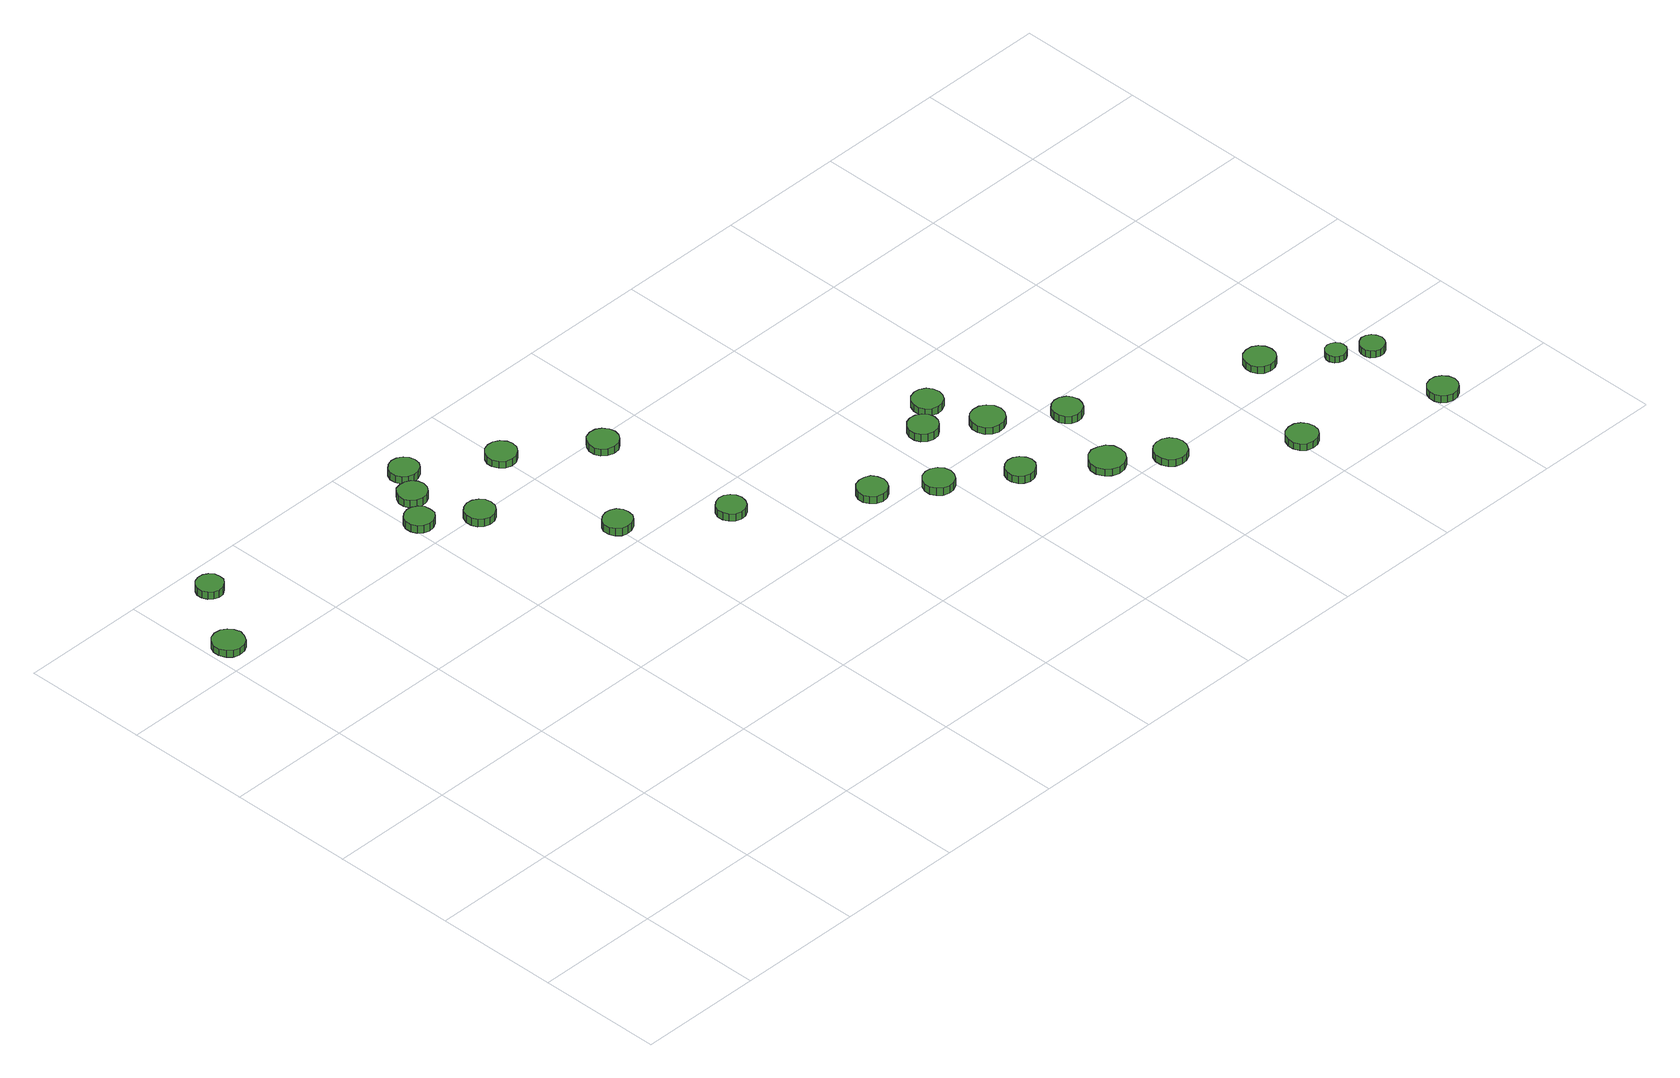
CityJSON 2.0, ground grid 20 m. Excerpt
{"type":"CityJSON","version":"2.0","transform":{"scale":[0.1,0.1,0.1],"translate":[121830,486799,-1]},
"CityObjects":{
"tree1":{"type":"SolitaryVegetationObject","attributes":{"function":"something"},"geometry":[{"type":"MultiSurface","lod":"1","boundaries":[[[0,1,2,3,4,5,6,7,8,9,10,11,12,13,14]],[[15,16,17,18,19,20,21,22,23,24,25,26,27,28,29]],[[0,29,28,1]],[[1,28,27,2]],[[2,27,26,3]],[[3,26,25,4]],[[4,25,24,5]],[[5,24,23,6]],[[6,23,22,7]],[[7,22,21,8]],[[8,21,20,9]],[[9,20,19,10]],[[10,19,18,11]],[[11,18,17,12]],[[12,17,16,13]],[[13,16,15,14]],[[14,15,29,0]]]}]},
"tree2":{"type":"SolitaryVegetationObject","attributes":{"function":"something"},"geometry":[{"type":"MultiSurface","lod":"1","boundaries":[[[30,31,32,33,34,35,36,37,38,39,40,41,42,43,44]],[[45,46,47,48,49,50,51,52,53,54,55,56,57,58,59]],[[30,59,58,31]],[[31,58,57,32]],[[32,57,56,33]],[[33,56,55,34]],[[34,55,54,35]],[[35,54,53,36]],[[36,53,52,37]],[[37,52,51,38]],[[38,51,50,39]],[[39,50,49,40]],[[40,49,48,41]],[[41,48,47,42]],[[42,47,46,43]],[[43,46,45,44]],[[44,45,59,30]]]}]},
"tree3":{"type":"SolitaryVegetationObject","attributes":{"function":"something"},"geometry":[{"type":"MultiSurface","lod":"1","boundaries":[[[60,61,62,63,64,65,66,67,68,69,70,71,72,73,74]],[[75,76,77,78,79,80,81,82,83,84,85,86,87,88,89]],[[60,89,88,61]],[[61,88,87,62]],[[62,87,86,63]],[[63,86,85,64]],[[64,85,84,65]],[[65,84,83,66]],[[66,83,82,67]],[[67,82,81,68]],[[68,81,80,69]],[[69,80,79,70]],[[70,79,78,71]],[[71,78,77,72]],[[72,77,76,73]],[[73,76,75,74]],[[74,75,89,60]]]}]},
"tree4":{"type":"SolitaryVegetationObject","attributes":{"function":"something"},"geometry":[{"type":"MultiSurface","lod":"1","boundaries":[[[90,91,92,93,94,95,96,97,98,99,100,101,102,103,104]],[[105,106,107,108,109,110,111,112,113,114,115,116,117,118,119]],[[90,119,118,91]],[[91,118,117,92]],[[92,117,116,93]],[[93,116,115,94]],[[94,115,114,95]],[[95,114,113,96]],[[96,113,112,97]],[[97,112,111,98]],[[98,111,110,99]],[[99,110,109,100]],[[100,109,108,101]],[[101,108,107,102]],[[102,107,106,103]],[[103,106,105,104]],[[104,105,119,90]]]}]},
"tree5":{"type":"SolitaryVegetationObject","attributes":{"function":"something"},"geometry":[{"type":"MultiSurface","lod":"1","boundaries":[[[120,121,122,123,124,125,126,127,128,129,130,131,132,133,134]],[[135,136,137,138,139,140,141,142,143,144,145,146,147,148,149]],[[120,149,148,121]],[[121,148,147,122]],[[122,147,146,123]],[[123,146,145,124]],[[124,145,144,125]],[[125,144,143,126]],[[126,143,142,127]],[[127,142,141,128]],[[128,141,140,129]],[[129,140,139,130]],[[130,139,138,131]],[[131,138,137,132]],[[132,137,136,133]],[[133,136,135,134]],[[134,135,149,120]]]}]},
"tree6":{"type":"SolitaryVegetationObject","attributes":{"function":"something"},"geometry":[{"type":"MultiSurface","lod":"1","boundaries":[[[150,151,152,153,154,155,156,157,158,159,160,161,162,163,164]],[[165,166,167,168,169,170,171,172,173,174,175,176,177,178,179]],[[150,179,178,151]],[[151,178,177,152]],[[152,177,176,153]],[[153,176,175,154]],[[154,175,174,155]],[[155,174,173,156]],[[156,173,172,157]],[[157,172,171,158]],[[158,171,170,159]],[[159,170,169,160]],[[160,169,168,161]],[[161,168,167,162]],[[162,167,166,163]],[[163,166,165,164]],[[164,165,179,150]]]}]},
"tree7":{"type":"SolitaryVegetationObject","attributes":{"function":"something"},"geometry":[{"type":"MultiSurface","lod":"1","boundaries":[[[180,181,182,183,184,185,186,187,188,189,190,191,192,193,194]],[[195,196,197,198,199,200,201,202,203,204,205,206,207,208,209]],[[180,209,208,181]],[[181,208,207,182]],[[182,207,206,183]],[[183,206,205,184]],[[184,205,204,185]],[[185,204,203,186]],[[186,203,202,187]],[[187,202,201,188]],[[188,201,200,189]],[[189,200,199,190]],[[190,199,198,191]],[[191,198,197,192]],[[192,197,196,193]],[[193,196,195,194]],[[194,195,209,180]]]}]},
"tree8":{"type":"SolitaryVegetationObject","attributes":{"function":"something"},"geometry":[{"type":"MultiSurface","lod":"1","boundaries":[[[210,211,212,213,214,215,216,217,218,219,220,221,222,223,224]],[[225,226,227,228,229,230,231,232,233,234,235,236,237,238,239]],[[210,239,238,211]],[[211,238,237,212]],[[212,237,236,213]],[[213,236,235,214]],[[214,235,234,215]],[[215,234,233,216]],[[216,233,232,217]],[[217,232,231,218]],[[218,231,230,219]],[[219,230,229,220]],[[220,229,228,221]],[[221,228,227,222]],[[222,227,226,223]],[[223,226,225,224]],[[224,225,239,210]]]}]},
"tree9":{"type":"SolitaryVegetationObject","attributes":{"function":"something"},"geometry":[{"type":"MultiSurface","lod":"1","boundaries":[[[240,241,242,243,244,245,246,247,248,249,250,251,252,253,254]],[[255,256,257,258,259,260,261,262,263,264,265,266,267,268,269]],[[240,269,268,241]],[[241,268,267,242]],[[242,267,266,243]],[[243,266,265,244]],[[244,265,264,245]],[[245,264,263,246]],[[246,263,262,247]],[[247,262,261,248]],[[248,261,260,249]],[[249,260,259,250]],[[250,259,258,251]],[[251,258,257,252]],[[252,257,256,253]],[[253,256,255,254]],[[254,255,269,240]]]}]},
"tree10":{"type":"SolitaryVegetationObject","attributes":{"function":"something"},"geometry":[{"type":"MultiSurface","lod":"1","boundaries":[[[270,271,272,273,274,275,276,277,278,279,280,281,282,283,284]],[[285,286,287,288,289,290,291,292,293,294,295,296,297,298,299]],[[270,299,298,271]],[[271,298,297,272]],[[272,297,296,273]],[[273,296,295,274]],[[274,295,294,275]],[[275,294,293,276]],[[276,293,292,277]],[[277,292,291,278]],[[278,291,290,279]],[[279,290,289,280]],[[280,289,288,281]],[[281,288,287,282]],[[282,287,286,283]],[[283,286,285,284]],[[284,285,299,270]]]}]},
"tree11":{"type":"SolitaryVegetationObject","attributes":{"function":"something"},"geometry":[{"type":"MultiSurface","lod":"1","boundaries":[[[300,301,302,303,304,305,306,307,308,309,310,311,312,313,314]],[[315,316,317,318,319,320,321,322,323,324,325,326,327,328,329]],[[300,329,328,301]],[[301,328,327,302]],[[302,327,326,303]],[[303,326,325,304]],[[304,325,324,305]],[[305,324,323,306]],[[306,323,322,307]],[[307,322,321,308]],[[308,321,320,309]],[[309,320,319,310]],[[310,319,318,311]],[[311,318,317,312]],[[312,317,316,313]],[[313,316,315,314]],[[314,315,329,300]]]}]},
"tree12":{"type":"SolitaryVegetationObject","attributes":{"function":"something"},"geometry":[{"type":"MultiSurface","lod":"1","boundaries":[[[330,331,332,333,334,335,336,337,338,339,340,341,342,343,344]],[[345,346,347,348,349,350,351,352,353,354,355,356,357,358,359]],[[330,359,358,331]],[[331,358,357,332]],[[332,357,356,333]],[[333,356,355,334]],[[334,355,354,335]],[[335,354,353,336]],[[336,353,352,337]],[[337,352,351,338]],[[338,351,350,339]],[[339,350,349,340]],[[340,349,348,341]],[[341,348,347,342]],[[342,347,346,343]],[[343,346,345,344]],[[344,345,359,330]]]}]},
"tree13":{"type":"SolitaryVegetationObject","attributes":{"function":"something"},"geometry":[{"type":"MultiSurface","lod":"1","boundaries":[[[360,361,362,363,364,365,366,367,368,369,370,371,372,373,374]],[[375,376,377,378,379,380,381,382,383,384,385,386,387,388,389]],[[360,389,388,361]],[[361,388,387,362]],[[362,387,386,363]],[[363,386,385,364]],[[364,385,384,365]],[[365,384,383,366]],[[366,383,382,367]],[[367,382,381,368]],[[368,381,380,369]],[[369,380,379,370]],[[370,379,378,371]],[[371,378,377,372]],[[372,377,376,373]],[[373,376,375,374]],[[374,375,389,360]]]}]},
"tree14":{"type":"SolitaryVegetationObject","attributes":{"function":"something"},"geometry":[{"type":"MultiSurface","lod":"1","boundaries":[[[390,391,392,393,394,395,396,397,398,399,400,401,402,403,404]],[[405,406,407,408,409,410,411,412,413,414,415,416,417,418,419]],[[390,419,418,391]],[[391,418,417,392]],[[392,417,416,393]],[[393,416,415,394]],[[394,415,414,395]],[[395,414,413,396]],[[396,413,412,397]],[[397,412,411,398]],[[398,411,410,399]],[[399,410,409,400]],[[400,409,408,401]],[[401,408,407,402]],[[402,407,406,403]],[[403,406,405,404]],[[404,405,419,390]]]}]},
"tree15":{"type":"SolitaryVegetationObject","attributes":{"function":"something"},"geometry":[{"type":"MultiSurface","lod":"1","boundaries":[[[420,421,422,423,424,425,426,427,428,429,430,431,432,433,434]],[[435,436,437,438,439,440,441,442,443,444,445,446,447,448,449]],[[420,449,448,421]],[[421,448,447,422]],[[422,447,446,423]],[[423,446,445,424]],[[424,445,444,425]],[[425,444,443,426]],[[426,443,442,427]],[[427,442,441,428]],[[428,441,440,429]],[[429,440,439,430]],[[430,439,438,431]],[[431,438,437,432]],[[432,437,436,433]],[[433,436,435,434]],[[434,435,449,420]]]}]},
"tree16":{"type":"SolitaryVegetationObject","attributes":{"function":"something"},"geometry":[{"type":"MultiSurface","lod":"1","boundaries":[[[450,451,452,453,454,455,456,457,458,459,460,461,462,463,464]],[[465,466,467,468,469,470,471,472,473,474,475,476,477,478,479]],[[450,479,478,451]],[[451,478,477,452]],[[452,477,476,453]],[[453,476,475,454]],[[454,475,474,455]],[[455,474,473,456]],[[456,473,472,457]],[[457,472,471,458]],[[458,471,470,459]],[[459,470,469,460]],[[460,469,468,461]],[[461,468,467,462]],[[462,467,466,463]],[[463,466,465,464]],[[464,465,479,450]]]}]},
"tree17":{"type":"SolitaryVegetationObject","attributes":{"function":"something"},"geometry":[{"type":"MultiSurface","lod":"1","boundaries":[[[480,481,482,483,484,485,486,487,488,489,490,491,492,493,494]],[[495,496,497,498,499,500,501,502,503,504,505,506,507,508,509]],[[480,509,508,481]],[[481,508,507,482]],[[482,507,506,483]],[[483,506,505,484]],[[484,505,504,485]],[[485,504,503,486]],[[486,503,502,487]],[[487,502,501,488]],[[488,501,500,489]],[[489,500,499,490]],[[490,499,498,491]],[[491,498,497,492]],[[492,497,496,493]],[[493,496,495,494]],[[494,495,509,480]]]}]},
"tree18":{"type":"SolitaryVegetationObject","attributes":{"function":"something"},"geometry":[{"type":"MultiSurface","lod":"1","boundaries":[[[510,511,512,513,514,515,516,517,518,519,520,521,522,523,524]],[[525,526,527,528,529,530,531,532,533,534,535,536,537,538,539]],[[510,539,538,511]],[[511,538,537,512]],[[512,537,536,513]],[[513,536,535,514]],[[514,535,534,515]],[[515,534,533,516]],[[516,533,532,517]],[[517,532,531,518]],[[518,531,530,519]],[[519,530,529,520]],[[520,529,528,521]],[[521,528,527,522]],[[522,527,526,523]],[[523,526,525,524]],[[524,525,539,510]]]}]},
"tree19":{"type":"SolitaryVegetationObject","attributes":{"function":"something"},"geometry":[{"type":"MultiSurface","lod":"1","boundaries":[[[540,541,542,543,544,545,546,547,548,549,550,551,552,553,554]],[[555,556,557,558,559,560,561,562,563,564,565,566,567,568,569]],[[540,569,568,541]],[[541,568,567,542]],[[542,567,566,543]],[[543,566,565,544]],[[544,565,564,545]],[[545,564,563,546]],[[546,563,562,547]],[[547,562,561,548]],[[548,561,560,549]],[[549,560,559,550]],[[550,559,558,551]],[[551,558,557,552]],[[552,557,556,553]],[[553,556,555,554]],[[554,555,569,540]]]}]},
"tree20":{"type":"SolitaryVegetationObject","attributes":{"function":"something"},"geometry":[{"type":"MultiSurface","lod":"1","boundaries":[[[570,571,572,573,574,575,576,577,578,579,580,581,582,583,584]],[[585,586,587,588,589,590,591,592,593,594,595,596,597,598,599]],[[570,599,598,571]],[[571,598,597,572]],[[572,597,596,573]],[[573,596,595,574]],[[574,595,594,575]],[[575,594,593,576]],[[576,593,592,577]],[[577,592,591,578]],[[578,591,590,579]],[[579,590,589,580]],[[580,589,588,581]],[[581,588,587,582]],[[582,587,586,583]],[[583,586,585,584]],[[584,585,599,570]]]}]},
"tree21":{"type":"SolitaryVegetationObject","attributes":{"function":"something"},"geometry":[{"type":"MultiSurface","lod":"1","boundaries":[[[600,601,602,603,604,605,606,607,608,609,610,611,612,613,614]],[[615,616,617,618,619,620,621,622,623,624,625,626,627,628,629]],[[600,629,628,601]],[[601,628,627,602]],[[602,627,626,603]],[[603,626,625,604]],[[604,625,624,605]],[[605,624,623,606]],[[606,623,622,607]],[[607,622,621,608]],[[608,621,620,609]],[[609,620,619,610]],[[610,619,618,611]],[[611,618,617,612]],[[612,617,616,613]],[[613,616,615,614]],[[614,615,629,600]]]}]},
"tree22":{"type":"SolitaryVegetationObject","attributes":{"function":"something"},"geometry":[{"type":"MultiSurface","lod":"1","boundaries":[[[630,631,632,633,634,635,636,637,638,639,640,641,642,643,644]],[[645,646,647,648,649,650,651,652,653,654,655,656,657,658,659]],[[630,659,658,631]],[[631,658,657,632]],[[632,657,656,633]],[[633,656,655,634]],[[634,655,654,635]],[[635,654,653,636]],[[636,653,652,637]],[[637,652,651,638]],[[638,651,650,639]],[[639,650,649,640]],[[640,649,648,641]],[[641,648,647,642]],[[642,647,646,643]],[[643,646,645,644]],[[644,645,659,630]]]}]},
"tree23":{"type":"SolitaryVegetationObject","attributes":{"function":"something"},"geometry":[{"type":"MultiSurface","lod":"1","boundaries":[[[660,661,662,663,664,665,666,667,668,669,670,671,672,673,674]],[[675,676,677,678,679,680,681,682,683,684,685,686,687,688,689]],[[660,689,688,661]],[[661,688,687,662]],[[662,687,686,663]],[[663,686,685,664]],[[664,685,684,665]],[[665,684,683,666]],[[666,683,682,667]],[[667,682,681,668]],[[668,681,680,669]],[[669,680,679,670]],[[670,679,678,671]],[[671,678,677,672]],[[672,677,676,673]],[[673,676,675,674]],[[674,675,689,660]]]}]},
"tree24":{"type":"SolitaryVegetationObject","attributes":{"function":"something"},"geometry":[{"type":"MultiSurface","lod":"1","boundaries":[[[690,691,692,693,694,695,696,697,698,699,700,701,702,703,704]],[[705,706,707,708,709,710,711,712,713,714,715,716,717,718,719]],[[690,719,718,691]],[[691,718,717,692]],[[692,717,716,693]],[[693,716,715,694]],[[694,715,714,695]],[[695,714,713,696]],[[696,713,712,697]],[[697,712,711,698]],[[698,711,710,699]],[[699,710,709,700]],[[700,709,708,701]],[[701,708,707,702]],[[702,707,706,703]],[[703,706,705,704]],[[704,705,719,690]]]}]}
},
"vertices":[
[56,845,20],[53,855,20],[47,863,20],[39,868,20],[28,869,20],[18,866,20],[11,859,20],[7,850,20],[7,840,20],[11,830,20],[18,823,20],[28,820,20],[39,821,20],[47,826,20],[53,835,20],[53,835,8],[47,826,8],[39,821,8],[28,820,8],[18,823,8],[11,830,8],[7,840,8],[7,850,8],[11,859,8],[18,866,8],[28,869,8],[39,868,8],[47,863,8],[53,855,8],[56,845,8],
[125,952,20],[124,961,20],[118,968,20],[111,972,20],[102,973,20],[94,970,20],[88,964,20],[84,957,20],[84,948,20],[88,940,20],[94,934,20],[102,931,20],[111,932,20],[118,937,20],[124,944,20],[124,944,7],[118,937,7],[111,932,7],[102,931,7],[94,934,7],[88,940,7],[84,948,7],[84,957,7],[88,964,7],[94,970,7],[102,973,7],[111,972,7],[118,968,7],[124,961,7],[125,952,7],
[437,845,21],[436,855,21],[430,862,21],[422,867,21],[413,868,21],[404,865,21],[397,859,21],[393,850,21],[393,841,21],[397,832,21],[404,826,21],[413,823,21],[422,824,21],[430,829,21],[436,836,21],[436,836,8],[430,829,8],[422,824,8],[413,823,8],[404,826,8],[397,832,8],[393,841,8],[393,850,8],[397,859,8],[404,865,8],[413,868,8],[422,867,8],[430,862,8],[436,855,8],[437,845,8],
[473,893,20],[471,902,20],[465,910,20],[457,914,20],[448,915,20],[439,913,20],[432,906,20],[428,898,20],[428,888,20],[432,880,20],[439,874,20],[448,871,20],[457,872,20],[465,876,20],[471,884,20],[471,884,7],[465,876,7],[457,872,7],[448,871,7],[439,874,7],[432,880,7],[428,888,7],[428,898,7],[432,906,7],[439,913,7],[448,915,7],[457,914,7],[465,910,7],[471,902,7],[473,893,7],
[509,796,20],[507,806,20],[501,813,20],[493,818,20],[483,819,20],[474,816,20],[467,810,20],[463,801,20],[463,791,20],[467,782,20],[474,776,20],[483,773,20],[493,774,20],[501,779,20],[507,787,20],[507,787,7],[501,779,7],[493,774,7],[483,773,7],[474,776,7],[467,782,7],[463,791,7],[463,801,7],[467,810,7],[474,816,7],[483,819,7],[493,818,7],[501,813,7],[507,806,7],[509,796,7],
[503,939,20],[501,948,20],[496,955,20],[487,960,20],[478,961,20],[469,958,20],[462,952,20],[458,943,20],[458,934,20],[462,925,20],[469,919,20],[478,916,20],[487,917,20],[496,922,20],[501,929,20],[501,929,7],[496,922,7],[487,917,7],[478,916,7],[469,919,7],[462,925,7],[458,934,7],[458,943,7],[462,952,7],[469,958,7],[478,961,7],[487,960,7],[496,955,7],[501,948,7],[503,939,7],
[627,644,19],[626,653,19],[620,661,19],[612,665,19],[603,666,19],[594,663,19],[587,657,19],[583,649,19],[583,639,19],[587,631,19],[594,624,19],[603,622,19],[612,623,19],[620,627,19],[626,635,19],[626,635,6],[620,627,6],[612,623,6],[603,622,6],[594,624,6],[587,631,6],[583,639,6],[583,649,6],[587,657,6],[594,663,6],[603,666,6],[612,665,6],[620,661,6],[626,653,6],[627,644,6],
[625,867,19],[623,876,19],[617,884,19],[608,889,19],[599,890,19],[589,887,19],[582,880,19],[578,871,19],[578,862,19],[582,853,19],[589,846,19],[599,843,19],[608,844,19],[617,849,19],[623,857,19],[623,857,7],[617,849,7],[608,844,7],[599,843,7],[589,846,7],[582,853,7],[578,862,7],[578,871,7],[582,880,7],[589,887,7],[599,890,7],[608,889,7],[617,884,7],[623,876,7],[625,867,7],
[760,552,20],[758,561,20],[753,568,20],[745,573,20],[736,574,20],[727,571,20],[720,565,20],[716,556,20],[716,547,20],[720,539,20],[727,532,20],[736,529,20],[745,530,20],[753,535,20],[758,543,20],[758,543,7],[753,535,7],[745,530,7],[736,529,7],[727,532,7],[720,539,7],[716,547,7],[716,556,7],[720,565,7],[727,571,7],[736,574,7],[745,573,7],[753,568,7],[758,561,7],[760,552,7],
[744,783,19],[742,793,19],[736,801,19],[728,806,19],[718,807,19],[708,804,19],[701,797,19],[697,788,19],[697,778,19],[701,769,19],[708,763,19],[718,760,19],[728,761,19],[736,766,19],[742,774,19],[742,774,7],[736,766,7],[728,761,7],[718,760,7],[708,763,7],[701,769,7],[697,778,7],[697,788,7],[701,797,7],[708,804,7],[718,807,7],[728,806,7],[736,801,7],[742,793,7],[744,783,7],
[927,438,20],[925,448,20],[920,456,20],[911,460,20],[902,461,20],[892,458,20],[885,452,20],[881,443,20],[881,433,20],[885,425,20],[892,418,20],[902,415,20],[911,416,20],[920,421,20],[925,429,20],[925,429,7],[920,421,7],[911,416,7],[902,415,7],[892,418,7],[885,425,7],[881,433,7],[881,443,7],[885,452,7],[892,458,7],[902,461,7],[911,460,7],[920,456,7],[925,448,7],[927,438,7],
[1006,384,20],[1004,394,20],[998,402,20],[989,407,20],[980,408,20],[970,405,20],[963,398,20],[959,389,20],[959,379,20],[963,371,20],[970,364,20],[980,361,20],[989,362,20],[998,367,20],[1004,375,20],[1004,375,7],[998,367,7],[989,362,7],[980,361,7],[970,364,7],[963,371,7],[959,379,7],[959,389,7],[963,398,7],[970,405,7],[980,408,7],[989,407,7],[998,402,7],[1004,394,7],[1006,384,7],
[1103,320,20],[1101,329,20],[1095,337,20],[1087,342,20],[1078,343,20],[1069,340,20],[1062,334,20],[1058,325,20],[1058,316,20],[1062,307,20],[1069,301,20],[1078,298,20],[1087,299,20],[1095,304,20],[1101,311,20],[1101,311,7],[1095,304,7],[1087,299,7],[1078,298,7],[1069,301,7],[1062,307,7],[1058,316,7],[1058,325,7],[1062,334,7],[1069,340,7],[1078,343,7],[1087,342,7],[1095,337,7],[1101,329,7],[1103,320,7],
[1077,484,20],[1075,494,20],[1069,501,20],[1061,506,20],[1051,507,20],[1042,504,20],[1035,498,20],[1031,489,20],[1031,479,20],[1035,470,20],[1042,464,20],[1051,461,20],[1061,462,20],[1069,467,20],[1075,475,20],[1075,475,7],[1069,467,7],[1061,462,7],[1051,461,7],[1042,464,7],[1035,470,7],[1031,479,7],[1031,489,7],[1035,498,7],[1042,504,7],[1051,507,7],[1061,506,7],[1069,501,7],[1075,494,7],[1077,484,7],
[1207,248,19],[1205,260,19],[1198,269,19],[1188,274,19],[1177,276,19],[1166,272,19],[1158,264,19],[1153,254,19],[1153,243,19],[1158,232,19],[1166,225,19],[1177,221,19],[1188,222,19],[1198,228,19],[1205,237,19],[1205,237,7],[1198,228,7],[1188,222,7],[1177,221,7],[1166,225,7],[1158,232,7],[1153,243,7],[1153,254,7],[1158,264,7],[1166,272,7],[1177,276,7],[1188,274,7],[1198,269,7],[1205,260,7],[1207,248,7],
[1123,520,19],[1121,530,19],[1116,538,19],[1107,543,19],[1098,544,19],[1088,541,19],[1081,534,19],[1077,525,19],[1077,516,19],[1081,507,19],[1088,500,19],[1098,497,19],[1107,498,19],[1116,503,19],[1121,511,19],[1121,511,7],[1116,503,7],[1107,498,7],[1098,497,7],[1088,500,7],[1081,507,7],[1077,516,7],[1077,525,7],[1081,534,7],[1088,541,7],[1098,544,7],[1107,543,7],[1116,538,7],[1121,530,7],[1123,520,7],
[1156,432,19],[1154,443,19],[1147,452,19],[1138,457,19],[1127,458,19],[1117,455,19],[1109,448,19],[1105,438,19],[1105,427,19],[1109,417,19],[1117,410,19],[1127,407,19],[1138,408,19],[1147,413,19],[1154,422,19],[1154,422,7],[1147,413,7],[1138,408,7],[1127,407,7],[1117,410,7],[1109,417,7],[1105,427,7],[1105,438,7],[1109,448,7],[1117,455,7],[1127,458,7],[1138,457,7],[1147,452,7],[1154,443,7],[1156,432,7],
[1280,198,19],[1278,208,19],[1272,217,19],[1263,222,19],[1253,223,19],[1243,220,19],[1235,213,19],[1231,203,19],[1231,193,19],[1235,183,19],[1243,176,19],[1253,173,19],[1263,174,19],[1272,179,19],[1278,188,19],[1278,188,7],[1272,179,7],[1263,174,7],[1253,173,7],[1243,176,7],[1235,183,7],[1231,193,7],[1231,203,7],[1235,213,7],[1243,220,7],[1253,223,7],[1263,222,7],[1272,217,7],[1278,208,7],[1280,198,7],
[1245,367,20],[1243,377,20],[1238,384,20],[1229,389,20],[1220,390,20],[1211,387,20],[1204,381,20],[1200,372,20],[1200,362,20],[1204,354,20],[1211,347,20],[1220,344,20],[1229,345,20],[1238,350,20],[1243,358,20],[1243,358,7],[1238,350,7],[1229,345,7],[1220,344,7],[1211,347,7],[1204,354,7],[1200,362,7],[1200,372,7],[1204,381,7],[1211,387,7],[1220,390,7],[1229,389,7],[1238,384,7],[1243,377,7],[1245,367,7],
[1432,90,19],[1430,100,19],[1424,108,19],[1416,113,19],[1406,114,19],[1396,111,19],[1389,104,19],[1385,95,19],[1385,85,19],[1389,76,19],[1396,69,19],[1406,66,19],[1416,67,19],[1424,72,19],[1430,80,19],[1430,80,7],[1424,72,7],[1416,67,7],[1406,66,7],[1396,69,7],[1389,76,7],[1385,85,7],[1385,95,7],[1389,104,7],[1396,111,7],[1406,114,7],[1416,113,7],[1424,108,7],[1430,100,7],[1432,90,7],
[1515,253,19],[1513,263,19],[1507,271,19],[1499,276,19],[1489,277,19],[1479,274,19],[1472,267,19],[1468,258,19],[1468,248,19],[1472,239,19],[1479,232,19],[1489,229,19],[1499,230,19],[1507,235,19],[1513,243,19],[1513,243,7],[1507,235,7],[1499,230,7],[1489,229,7],[1479,232,7],[1472,239,7],[1468,248,7],[1468,258,7],[1472,267,7],[1479,274,7],[1489,277,7],[1499,276,7],[1507,271,7],[1513,263,7],[1515,253,7],
[1645,23,19],[1643,32,19],[1637,40,19],[1629,45,19],[1619,46,19],[1610,43,19],[1603,36,19],[1599,28,19],[1599,18,19],[1603,9,19],[1610,3,19],[1619,0,19],[1629,1,19],[1637,6,19],[1643,14,19],[1643,14,7],[1637,6,7],[1629,1,7],[1619,0,7],[1610,3,7],[1603,9,7],[1599,18,7],[1599,28,7],[1603,36,7],[1610,43,7],[1619,46,7],[1629,45,7],[1637,40,7],[1643,32,7],[1645,23,7],
[1593,188,18],[1592,194,18],[1588,200,18],[1582,203,18],[1576,204,18],[1569,202,18],[1564,197,18],[1561,191,18],[1561,185,18],[1564,178,18],[1569,174,18],[1576,172,18],[1582,173,18],[1588,176,18],[1592,181,18],[1592,181,7],[1588,176,7],[1582,173,7],[1576,172,7],[1569,174,7],[1564,178,7],[1561,185,7],[1561,191,7],[1564,197,7],[1569,202,7],[1576,204,7],[1582,203,7],[1588,200,7],[1592,194,7],[1593,188,7],
[1641,161,19],[1639,169,19],[1635,175,19],[1628,179,19],[1620,180,19],[1613,177,19],[1607,172,19],[1604,165,19],[1604,157,19],[1607,150,19],[1613,145,19],[1620,142,19],[1628,143,19],[1635,147,19],[1639,153,19],[1639,153,7],[1635,147,7],[1628,143,7],[1620,142,7],[1613,145,7],[1607,150,7],[1604,157,7],[1604,165,7],[1607,172,7],[1613,177,7],[1620,180,7],[1628,179,7],[1635,175,7],[1639,169,7],[1641,161,7]
]}
